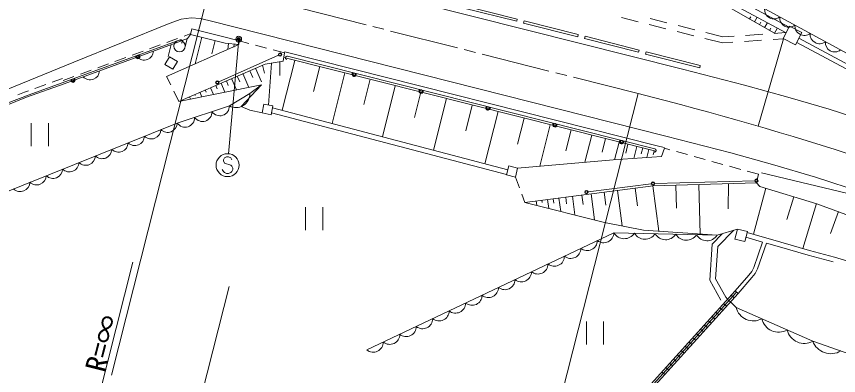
# Model space of a CAD drawing. Units: millimetres, scale not verified. Extents: x 40000 to 680000, y 20000 to 380000.
# Drawn here: x 384948 to 456434, y 260370 to 291642 of the extents above; entities that cross this region are included whole.
import ezdxf
from ezdxf.enums import TextEntityAlignment as Align

# ---------------------------------------------------------------- set-up
doc = ezdxf.new("R2010")
doc.units = ezdxf.units.MM
doc.header["$LTSCALE"] = 1000
doc.header["$PDMODE"] = 32
doc.header["$PDSIZE"] = 500
for name, color, linetype, lineweight in [('M-BGD', 7, 'Continuous', 13), ('M-BMK', 2, 'Continuous', 13), ('M-STR-HTXT', 7, 'Continuous', 13), ('M-STR-STRC', 7, 'Continuous', 13)]:
    doc.layers.add(name, color=color, linetype=linetype, lineweight=lineweight)
doc.styles.add('ＭＳ ゴシック', font='')
doc.styles.get('ＭＳ ゴシック').set_extended_font_data('MS Gothic')

msp = doc.modelspace()

# ---------------------------------------------------------------- linework, layer by layer
at = {"layer": 'M-BGD'}
for p, q in [((428496, 291410), (423780, 292593)), ((428447, 291216), (428496, 291410)), ((433799, 290064), (429086, 291256)), ((437547, 291545), (439002, 291179)), ((440058, 291449), (441513, 291083)), ((448702, 291419), (448816, 291616)), ((449135, 291169), (449362, 291563)), ((449569, 290920), (449689, 291129)), ((450002, 290670), (450243, 291088)), ((439971, 290935), (441426, 290569)), ((442396, 290325), (443850, 289959)), ((442482, 290839), (443937, 290473)), ((450435, 290420), (450555, 290629)), ((450846, 290169), (451819, 290237)), ((450868, 290171), (451109, 290588)), ((398410, 289503), (398959, 289711)), ((399521, 289923), (400106, 290144)), ((399779, 289700), (399606, 289011)), ((403089, 289327), (400090, 290081)), ((401060, 289837), (400475, 287508)), ((402224, 289544), (401932, 288380)), ((405156, 289298), (404322, 289520)), ((433750, 289870), (433799, 290064)), ((439100, 288718), (434395, 289911)), ((444820, 289715), (446335, 289334)), ((444907, 290229), (446381, 289858)), ((446381, 289858), (447354, 289926)), ((448248, 289467), (449744, 289571)), ((448352, 289995), (449848, 290100)), ((450742, 289641), (451657, 289704)), ((396520, 288811), (397459, 289155)), ((398023, 289361), (398410, 289503)), ((398411, 289184), (398149, 288139)), ((404284, 289186), (403089, 289327)), ((403396, 289291), (403334, 288768)), ((403892, 289232), (403862, 288971)), ((406702, 288886), (405736, 289143)), ((446335, 289334), (447250, 289397)), ((395018, 288260), (395957, 288604)), ((408248, 288475), (407282, 288732)), ((408248, 288475), (408137, 287739)), ((439051, 288524), (439100, 288718)), ((444411, 287373), (439701, 288562)), ((392013, 287160), (392952, 287504)), ((393515, 287710), (394454, 288054)), ((406332, 287389), (406529, 286690)), ((407119, 287579), (406880, 283927)), ((407857, 287695), (407852, 286495)), ((409155, 287816), (408059, 283471)), ((440545, 279900), (408186, 288061)), ((444362, 287179), (444411, 287373)), ((390511, 286610), (391450, 286954)), ((404643, 286658), (405161, 285462)), ((405242, 286917), (405500, 286319)), ((405734, 287130), (406252, 285934)), ((411328, 287268), (410780, 285096)), ((413500, 286720), (412392, 282327)), ((388063, 285912), (388950, 286230)), ((389008, 286059), (389947, 286403)), ((398362, 285682), (398000, 286418)), ((403200, 286034), (403370, 285640)), ((403659, 286232), (404085, 285248)), ((404151, 286445), (404364, 285953)), ((415697, 286166), (415143, 283970)), ((386556, 285374), (387498, 285710)), ((399070, 284247), (406245, 285678)), ((401364, 285240), (401449, 285043)), ((401823, 285438), (402079, 284847)), ((402282, 285637), (402410, 285341)), ((402741, 285835), (403082, 285047)), ((404480, 283785), (406245, 285678)), ((417894, 285612), (416773, 281170)), ((385058, 284812), (385653, 285051)), ((385653, 285051), (385991, 285172)), ((399070, 284247), (398628, 285144)), ((399987, 284644), (400073, 284447)), ((400446, 284843), (400489, 284744)), ((400905, 285041), (401076, 284647)), ((420115, 285052), (419555, 282831)), ((422336, 284492), (421203, 280001)), ((424581, 283926), (424015, 281680)), ((427568, 277865), (407136, 283260)), ((427672, 278293), (407219, 283693)), ((426827, 283359), (425682, 278818)), ((429097, 282787), (428525, 280516)), ((386234, 282349), (386234, 280349)), ((387734, 282349), (387734, 280349)), ((431368, 282214), (430456, 278600)), ((433175, 281758), (432719, 279952)), ((434982, 281303), (434386, 278940)), ((436163, 281005), (435865, 279823)), ((437345, 280707), (436955, 279160)), ((438118, 280512), (437923, 279739)), ((438891, 280317), (438630, 279283)), ((439408, 280186), (439278, 279670)), ((439925, 280056), (439751, 279365)), ((440410, 279934), (440323, 279588)), ((441296, 280169), (441025, 279458)), ((441757, 280040), (441296, 280169)), ((443298, 279611), (442335, 279879)), ((444839, 279182), (443876, 279450)), ((446381, 278753), (445417, 279021)), ((447922, 278324), (446959, 278592)), ((449464, 277895), (448500, 278163)), ((428335, 277657), (428680, 276718)), ((449309, 277148), (449464, 277895)), ((438747, 276698), (438949, 275150)), ((440294, 276900), (440813, 272930)), ((442295, 276957), (442350, 274956)), ((444297, 277012), (444414, 272686)), ((446874, 277082), (446842, 274892)), ((450098, 276675), (449035, 272679)), ((428887, 276155), (429149, 275443)), ((433294, 275985), (433508, 274354)), ((434110, 276092), (434217, 275276)), ((434926, 276198), (435223, 273925)), ((436062, 276347), (436211, 275210)), ((437199, 276496), (437604, 273401)), ((452536, 275943), (451942, 273966)), ((430140, 275573), (430191, 275182)), ((430636, 275637), (430662, 275442)), ((431132, 275702), (431234, 274922)), ((431628, 275767), (431679, 275377)), ((432124, 275832), (432277, 274661)), ((432709, 275908), (432785, 275323)), ((454513, 275349), (453339, 271439)), ((410096, 275044), (410096, 273044)), ((411596, 275044), (411596, 273044)), ((456429, 274646), (455723, 272730)), ((445880, 272586), (447635, 273125)), ((415419, 262601), (436890, 272810)), ((436890, 272810), (445880, 272586)), ((448379, 272410), (449830, 271992)), ((447447, 267752), (436057, 255138)), ((447573, 267638), (436184, 255024)), ((447364, 267153), (447108, 267377)), ((446624, 267189), (446791, 267026)), ((447029, 266782), (446773, 267006)), ((446359, 266040), (446103, 266263)), ((446694, 266411), (446438, 266634)), ((445689, 265297), (445432, 265521)), ((446024, 265669), (445768, 265892)), ((434506, 265071), (434506, 263071)), ((436006, 265071), (436006, 263071)), ((445018, 264555), (444762, 264779)), ((445353, 264926), (445097, 265150)), ((444348, 263813), (444092, 264036)), ((444683, 264184), (444427, 264407)), ((443678, 263070), (443422, 263294)), ((444013, 263442), (443757, 263665)), ((443008, 262328), (442751, 262552)), ((443343, 262699), (443086, 262923)), ((442337, 261586), (442081, 261809)), ((442672, 261957), (442416, 262181)), ((441667, 260843), (441411, 261067)), ((442002, 261215), (441746, 261438)), ((441332, 260472), (441076, 260696))]:
    msp.add_line(p, q, dxfattribs=at)
for points in [[(428853, 303818), (468501, 282258), (475665, 280866)], [(430268, 302485), (441554, 296426), (452136, 290713)], [(450868, 290171), (447107, 292339), (436014, 298267), (429571, 301742)], [(429995, 301985), (441283, 295924), (451871, 290209)], [(428447, 291216), (423731, 292399), (423780, 292593)], [(433750, 289870), (429037, 291062), (429086, 291256)], [(400212, 290565), (400090, 290081), (399821, 289716)], [(404322, 289520), (403211, 289812), (400212, 290565)], [(389111, 285778), (398515, 289222), (399821, 289716)], [(398000, 286418), (404284, 289186), (404322, 289520)], [(439051, 288524), (434346, 289717), (434395, 289911)], [(452976, 289737), (458100, 287006), (468519, 281697), (477228, 280420)], [(452791, 289383), (457915, 286651), (468396, 281310), (476740, 280087)], [(441296, 280169), (441282, 280225), (440668, 280384), (408290, 288550), (408248, 288475)], [(444362, 287179), (439652, 288369), (439701, 288562)], [(408137, 287739), (406571, 287492), (399070, 284247)], [(361346, 275105), (365035, 276303), (367595, 277218), (370320, 278302), (372521, 279190), (376858, 280965), (382074, 283097), (385823, 284602), (389111, 285778)], [(398929, 282357), (403460, 283851), (405245, 284941), (406245, 285678)], [(404480, 283785), (405231, 283492), (406325, 283237)], [(378198, 274448), (383274, 276054), (398929, 282357)], [(441025, 279458), (436845, 279152), (428524, 278433)], [(462603, 274525), (461635, 275056), (461258, 275210), (459287, 275727), (449735, 278013)], [(429149, 275443), (440321, 276904), (449309, 277148), (449601, 276824), (454553, 275337), (457948, 274086), (461534, 272524), (463873, 271859), (466025, 272534)], [(429149, 275443), (436073, 273712), (439467, 273021), (445880, 272586)], [(446327, 272724), (445441, 271820), (445230, 268682), (446186, 266948)], [(447330, 273031), (445927, 271602), (445738, 268795), (446624, 267189)], [(448487, 272837), (451425, 271991), (453919, 271272), (456079, 270688)], [(449830, 271992), (449068, 269795), (448891, 269437), (448643, 269123), (447443, 267748)], [(450158, 271898), (449382, 269663), (449180, 269254), (448905, 268906), (447699, 267524), (447443, 267748)], [(450158, 271898), (451304, 271568), (453801, 270848), (455964, 270264)], [(456079, 270688), (459775, 269578), (461808, 268791), (464263, 269627)], [(447699, 267524), (436310, 254910), (436057, 255138)], [(447035, 266788), (447540, 266295), (454188, 263355), (459080, 261668), (469988, 258682)]]:
    msp.add_lwpolyline(points, dxfattribs=at)
for points in [[(452174, 290786), (453234, 290229), (452678, 289169), (451617, 289725)], [(398536, 287040), (397857, 287454), (398261, 288117), (398941, 287703)], [(407251, 283856), (407102, 283087), (406325, 283237), (406474, 284006)], [(428524, 278433), (428335, 277657), (427563, 277844), (427752, 278621)], [(447416, 272259), (447635, 273125), (448504, 272906), (448285, 272039)]]:
    msp.add_lwpolyline(points, close=True, dxfattribs=at)
msp.add_circle((399131, 289061), 500, dxfattribs=at)
for centre, radius, start, end in [((450810, 292237), 816, 174.23619, 308.69016), ((452132, 291518), 816, 174.23619, 308.69016), ((453454, 290800), 816, 174.23619, 308.69016), ((454775, 290081), 816, 174.23619, 308.69016), ((456097, 289362), 816, 174.23619, 308.69016), ((396053, 288653), 812, 222.73693, 357.4972), ((391358, 286933), 812, 222.73693, 357.4972), ((404034, 284917), 1211, 241.70514, 1.11408), ((402634, 283818), 827, 214.18983, 2.31802), ((401124, 283320), 827, 214.18983, 2.31802), ((399613, 282821), 827, 214.18983, 2.31802), ((396668, 281811), 838, 225.73384, 358.12142), ((398091, 282384), 838, 225.73384, 358.12142), ((395244, 281238), 838, 225.73384, 358.12142), ((393821, 280665), 838, 225.73384, 358.12142), ((392398, 280092), 838, 225.73384, 358.12142), ((389552, 278947), 838, 225.73384, 358.12142), ((390975, 279519), 838, 225.73384, 358.12142), ((388129, 278374), 838, 225.73384, 358.12142), ((386705, 277801), 838, 225.73384, 358.12142), ((385282, 277228), 838, 225.73384, 358.12142), ((436012, 272811), 878, 230.93081, 359.92811), ((437803, 273346), 1059, 210.43065, 326.7251), ((439601, 273301), 1059, 210.43065, 326.7251), ((441399, 273257), 1059, 210.43065, 326.7251), ((443197, 273212), 1059, 210.43065, 326.7251), ((444995, 273167), 1059, 210.43065, 326.7251), ((434580, 272130), 878, 230.93081, 359.92811), ((433149, 271450), 878, 230.93081, 359.92811), ((431718, 270769), 878, 230.93081, 359.92811), ((430286, 270088), 878, 230.93081, 359.92811), ((428855, 269408), 878, 230.93081, 359.92811), ((427423, 268727), 878, 230.93081, 359.92811), ((424561, 267366), 878, 230.93081, 359.92811), ((425992, 268047), 878, 230.93081, 359.92811), ((423129, 266686), 878, 230.93081, 359.92811), ((421698, 266005), 878, 230.93081, 359.92811), ((449021, 266649), 1523, 193.44917, 298.8334), ((420267, 265324), 878, 230.93081, 359.92811), ((451237, 265669), 1523, 193.44917, 298.8334), ((418835, 264644), 878, 230.93081, 359.92811), ((417404, 263963), 878, 230.93081, 359.92811), ((453453, 264689), 1523, 193.44917, 298.8334), ((415972, 263283), 878, 230.93081, 359.92811), ((455768, 263968), 1695, 201.2122, 300.73902)]:
    msp.add_arc(centre, radius, start, end, dxfattribs=at)
at = {"layer": 'M-BMK'}
for p, q in [((415356, 290912), (409539, 292384)), ((416907, 290519), (415937, 290764)), ((423305, 288899), (417488, 290372)), ((424856, 288506), (423886, 288752)), ((431254, 286886), (425437, 288359)), ((432805, 286494), (431836, 286739)), ((438998, 284926), (433387, 286346))]:
    msp.add_line(p, q, dxfattribs=at)
msp.add_arc((365368, -5898), 300000, 68.01388, 75.79244, dxfattribs=at)
at = {"layer": 'M-STR-HTXT'}
for p, q in [((401795, 294345), (393204, 260415)), ((404273, 289667), (403392, 279683)), ((449432, 282083), (451657, 289704)), ((438998, 284926), (430408, 250996)), ((395071, 270259), (389181, 246993)), ((403453, 268136), (399530, 252625))]:
    msp.add_line(p, q, dxfattribs=at)
for radius in [150, 120, 90, 60, 30, 20]:
    msp.add_circle((404273, 289667), radius, dxfattribs=at)
msp.add_point((404273, 289667), dxfattribs=at)
at = {"layer": 'M-STR-STRC'}
for p, q in [((407734, 288260), (402555, 285951)), ((408524, 288184), (440467, 280120)), ((403031, 279326), (402941, 279145)), ((402941, 279145), (402941, 279054)), ((402941, 279054), (403031, 278872)), ((403213, 279417), (403031, 279326)), ((403031, 278872), (403577, 278690)), ((403395, 279417), (403213, 279417)), ((403577, 279326), (403395, 279417)), ((403668, 279145), (403577, 279326)), ((402941, 278145), (402850, 278326)), ((403031, 278054), (402941, 278145)), ((403577, 278690), (403668, 278599)), ((403668, 278145), (403577, 278054)), ((403668, 278599), (403759, 278417)), ((403759, 278326), (403668, 278145)), ((403759, 278417), (403759, 278326)), ((403213, 277963), (403031, 278054)), ((403395, 277963), (403213, 277963)), ((403577, 278054), (403395, 277963)), ((440150, 277073), (434661, 276366)), ((449140, 277336), (440448, 277096))]:
    msp.add_line(p, q, dxfattribs=at)
for points in [[(327663, 310661), (332878, 310236), (336913, 309855), (340748, 309462), (344665, 309014), (349389, 308395), (353750, 307775), (358721, 306973), (362651, 306289), (366851, 305502), (371236, 304741), (376099, 303574), (380967, 302476), (385778, 301365), (392215, 299933), (397465, 298511), (410940, 295125), (442855, 287037), (448256, 285658), (452022, 284623), (455628, 283565), (459563, 282299)], [(361011, 276421), (363319, 277061), (365356, 277712), (367389, 278458), (369860, 279433), (389948, 287659), (398221, 291028), (399274, 291398), (400137, 291531), (400938, 291448), (401683, 291276), (441404, 281229), (447055, 279765), (450689, 278763), (454436, 277646), (458524, 276297), (463028, 274712), (467765, 272927), (474216, 270440)], [(361822, 275395), (363727, 276019), (365641, 276665), (367513, 277340), (369382, 278052), (380489, 282591), (384153, 284076), (386050, 284812), (399185, 289603)]]:
    msp.add_lwpolyline(points, dxfattribs=at)
for centre, radius in [((395509, 288143), 112), ((395509, 288143), 100), ((407871, 288321), 150), ((407871, 288321), 120), ((407871, 288321), 100), ((414314, 286606), 100), ((389872, 286086), 112), ((389872, 286086), 100), ((402418, 285890), 150), ((402418, 285890), 120), ((402418, 285890), 100), ((420132, 285137), 100), ((425949, 283669), 100), ((431767, 282200), 100), ((437584, 280732), 100), ((403304, 278690), 1000), ((449290, 277340), 150), ((449290, 277340), 120), ((449290, 277340), 100), ((440298, 277092), 150), ((440298, 277092), 120), ((440298, 277092), 100), ((434512, 276347), 150), ((434512, 276347), 120), ((434512, 276347), 100)]:
    msp.add_circle(centre, radius, dxfattribs=at)
for centre, radius, start, end in [((399236, 289462), 150, 290.04215, 110.04215), ((395509, 288143), 188, 163.17226, 56.91205), ((395509, 288143), 150, 151.45177, 68.63253), ((408487, 288038), 150, 75.83207, 255.83207), ((414314, 286606), 188, 128.96217, 22.70196), ((414314, 286606), 150, 117.24169, 34.42245), ((414314, 286606), 112, 75.83209, 75.83204), ((389872, 286086), 188, 163.17226, 56.91205), ((389872, 286086), 150, 151.45177, 68.63253), ((420132, 285137), 188, 128.96217, 22.70196), ((420132, 285137), 150, 117.24169, 34.42245), ((420132, 285137), 112, 75.83211, 75.83203), ((425949, 283669), 188, 128.96217, 22.70196), ((425949, 283669), 150, 117.24169, 34.42245), ((425949, 283669), 112, 75.83209, 75.83204), ((431767, 282200), 188, 128.96217, 22.70196), ((431767, 282200), 150, 117.24169, 34.42245), ((431767, 282200), 112, 75.83211, 75.83203), ((437584, 280732), 188, 128.96217, 22.70196), ((437584, 280732), 150, 117.24169, 34.42245), ((437584, 280732), 112, 75.83209, 75.83204), ((440430, 279974), 150, 255.83207, 75.83207)]:
    msp.add_arc(centre, radius, start, end, dxfattribs=at)

# ---------------------------------------------------------------- texts
at = {"layer": 'M-STR-HTXT', "style": 'ＭＳ ゴシック'}
msp.add_text('R=∞', height=1833, rotation=75.792, dxfattribs=at).set_placement((393204, 260415), align=Align.BOTTOM_LEFT)

doc.saveas('drawing.dxf')
